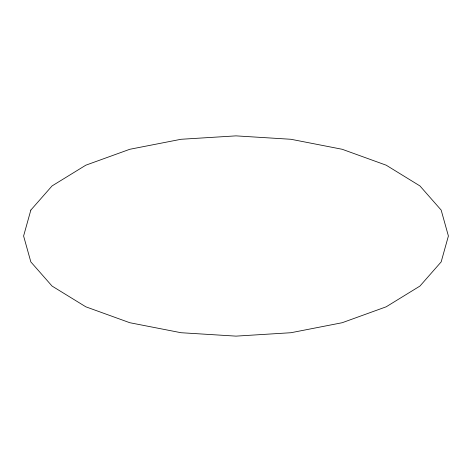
<?xml version="1.0" encoding="UTF-8"?>
<svg xmlns="http://www.w3.org/2000/svg" width="472" height="472" viewBox="0 0 472 472"><rect width="100%" height="100%" fill="white"/><g stroke="black" fill="none" stroke-linecap="round" stroke-linejoin="round"><path stroke-width="0.71" d="M30.839 210.081L23.6 236L30.839 261.919L52.056 286.067L85.81 306.806L129.8 322.718L181.03 332.719L236 336.129L290.97 332.719L342.2 322.718L386.19 306.806L419.944 286.067L441.161 261.919L448.4 236L441.161 210.081L419.944 185.933L386.19 165.194L342.2 149.282L290.97 139.281L236 135.871L181.03 139.281L129.8 149.282L85.81 165.194L52.056 185.933L30.839 210.081"/></g></svg>
